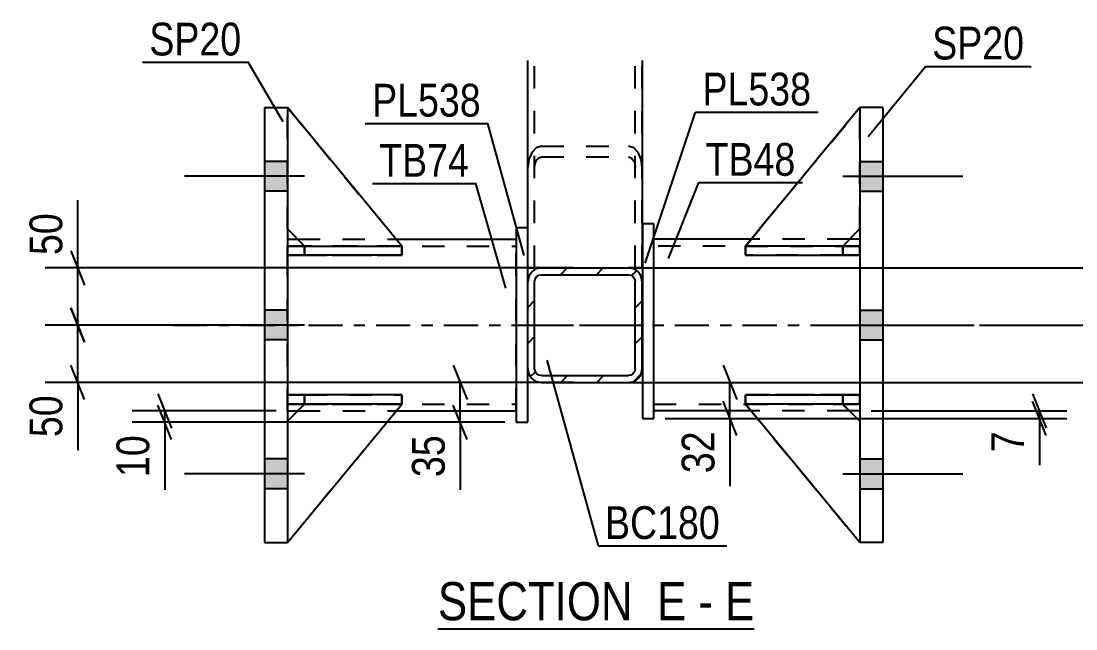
# Model space of a CAD drawing. Header units: millimetres. Extents: x 0 to 841, y 0 to 594.
# Drawn here: x 161.7 to 253.9, y 151.5 to 204.6 of the extents above; entities that cross this region are included whole.
import ezdxf

# ---------------------------------------------------------------- set-up
doc = ezdxf.new("R2010")
doc.units = ezdxf.units.MM
doc.linetypes.add('DXK_LINE_DOT2', pattern=[3.9198, 1.9599, -1.9599])
doc.linetypes.add('DXK_LINE_DOT3', pattern=[5.9187, 2.979, -0.9799, 0.9799, -0.9799])
doc.styles.add('Arial Narrow', font='ARIALN.TTF', dxfattribs={"height": 0.2})

# ---------------------------------------------------------------- blocks, each defined once
blk = doc.blocks.new('Unknown-318894869-15 - 6559')
at = {"color": 6, "linetype": 'Continuous'}
blk.add_line((198.128, 151.481), (225.774, 151.481), dxfattribs=at)
at = {"color": 0, "linetype": 'Continuous'}
for points in [[(216.236, 152.231), (216.236, 155.731), (198.128, 155.731), (198.128, 152.231)], [(219.843, 152.231), (219.843, 155.731), (217.286, 155.731), (217.286, 152.231)], [(222.168, 152.231), (222.168, 155.731), (220.893, 155.731), (220.893, 152.231)], [(225.774, 152.231), (225.774, 155.731), (223.218, 155.731), (223.218, 152.231)]]:
    blk.add_wipeout(points, dxfattribs=at)
at = {"color": 7, "linetype": 'Continuous', "style": 'Arial Narrow'}
for s, height, p in [('SECTION ', 3.3405, (198.128, 152.231)), ('E', 3.34, (217.286, 152.231)), ('E', 3.34, (223.218, 152.231)), ('-', 3.34, (220.893, 152.231))]:
    blk.add_text(s, height=height, dxfattribs=at).set_placement(p)
blk = doc.blocks.new('Part-318894869-6729 - 6559')
at = {"color": 2, "linetype": 'Continuous'}
for p, q in [((184.975, 184.127), (184.975, 184.927)), ((184.975, 184.927), (193.728, 184.927)), ((194.975, 184.927), (194.967, 184.927)), ((194.975, 184.127), (194.975, 184.927)), ((194.975, 184.127), (184.975, 184.127)), ((184.975, 184.127), (184.975, 184.127))]:
    blk.add_line(p, q, dxfattribs=at)
at = {"color": 7, "linetype": 'DXK_LINE_DOT2'}
for p, q in [((186.475, 184.927), (184.975, 184.927)), ((186.475, 184.127), (186.475, 184.927)), ((186.475, 184.927), (194.967, 184.927)), ((184.975, 184.127), (186.475, 184.127)), ((186.475, 184.127), (194.975, 184.127))]:
    blk.add_line(p, q, dxfattribs=at)
blk = doc.blocks.new('Part-318894869-6736 - 6559')
at = {"color": 7, "linetype": 'DXK_LINE_DOT2'}
for p, q in [((186.475, 171.117), (184.975, 169.617)), ((184.975, 159.027), (194.975, 171.117)), ((184.975, 169.617), (186.475, 171.117)), ((184.975, 159.027), (194.975, 171.117)), ((194.975, 171.117), (186.475, 171.117)), ((186.475, 171.117), (186.475, 171.117)), ((186.475, 171.117), (194.975, 171.117)), ((194.975, 171.117), (194.975, 171.117)), ((184.975, 169.617), (184.975, 159.027))]:
    blk.add_line(p, q, dxfattribs=at)
blk = doc.blocks.new('Part-318894869-6580 - 6559')
at = {"linetype": 'Continuous'}
h = blk.add_hatch(dxfattribs=at)
h.set_pattern_fill('', scale=0.7, style=0, pattern_type=0)
h.set_pattern_definition([(45, (215.235, 173.1056), (-1.57154, 1.57154), [])])
h.paths.add_polyline_path([(214.776, 173.014), (215.235, 173.106), (215.624, 173.366), (215.885, 173.755), (215.976, 174.214), (215.976, 181.814), (215.885, 182.274), (215.624, 182.663), (215.235, 182.923), (214.776, 183.014), (207.176, 183.014), (206.717, 182.923), (206.327, 182.663), (206.067, 182.274), (205.976, 181.814), (205.976, 174.214), (206.067, 173.755), (206.327, 173.366), (206.717, 173.106), (207.176, 173.014)])
h.paths.add_polyline_path([(207.176, 173.614), (206.946, 173.66), (206.752, 173.79), (206.622, 173.985), (206.576, 174.214), (206.576, 181.814), (206.622, 182.044), (206.752, 182.239), (206.946, 182.369), (207.176, 182.414), (214.776, 182.414), (215.005, 182.369), (215.2, 182.239), (215.33, 182.044), (215.376, 181.814), (215.376, 174.214), (215.33, 173.985), (215.2, 173.79), (215.005, 173.66), (214.776, 173.614)])
at = {"color": 2, "linetype": 'Continuous'}
for p, q in [((207.176, 183.014), (206.717, 182.923)), ((207.176, 183.014), (214.776, 183.014)), ((215.235, 182.923), (214.776, 183.014)), ((206.067, 182.274), (205.976, 181.814)), ((205.976, 174.214), (205.976, 181.814)), ((206.576, 181.814), (206.622, 182.044)), ((206.576, 174.214), (206.576, 181.814)), ((206.622, 182.044), (206.752, 182.239)), ((206.752, 182.239), (206.946, 182.369)), ((206.946, 182.369), (207.176, 182.414)), ((207.176, 182.414), (214.776, 182.414)), ((214.776, 182.414), (215.005, 182.369)), ((215.005, 182.369), (215.2, 182.239)), ((215.2, 182.239), (215.33, 182.044)), ((215.33, 182.044), (215.376, 181.814)), ((215.376, 174.214), (215.376, 181.814)), ((215.976, 181.814), (215.885, 182.274)), ((215.976, 174.214), (215.976, 181.814)), ((205.976, 174.214), (206.067, 173.755)), ((206.622, 173.985), (206.576, 174.214)), ((206.752, 173.79), (206.622, 173.985)), ((206.946, 173.66), (206.752, 173.79)), ((207.176, 173.614), (206.946, 173.66)), ((207.176, 173.614), (214.776, 173.614)), ((215.005, 173.66), (214.776, 173.614)), ((215.2, 173.79), (215.005, 173.66)), ((215.33, 173.985), (215.2, 173.79)), ((215.376, 174.214), (215.33, 173.985)), ((215.885, 173.755), (215.976, 174.214)), ((206.717, 173.106), (207.176, 173.014)), ((207.176, 173.014), (214.776, 173.014)), ((214.776, 173.014), (215.235, 173.106))]:
    blk.add_line(p, q, dxfattribs=at)
at = {"color": 7, "linetype": 'DXK_LINE_DOT3'}
blk.add_line((210.976, 178.014), (210.976, 178.014), dxfattribs=at)
at = {"color": 2, "linetype": 'Continuous'}
for centre, start, end in [((207.176, 181.814), 112.5, 157.5), ((214.776, 181.814), 22.5, 67.5), ((207.176, 174.214), 202.5, 247.5), ((214.776, 174.214), 292.5, 337.5)]:
    blk.add_arc(centre, 1.2, start, end, dxfattribs=at)
blk = doc.blocks.new('Part-318894869-6564 - 6559')
at = {"color": 7, "linetype": 'DXK_LINE_DOT2'}
for p, q in [((205.976, 183.014), (205.976, 201.137)), ((206.576, 183.014), (206.576, 201.137)), ((215.376, 183.014), (215.376, 201.137)), ((215.976, 183.014), (215.976, 201.137)), ((207.176, 193.641), (206.717, 193.499)), ((207.176, 193.641), (214.776, 193.641)), ((215.235, 193.499), (214.776, 193.641)), ((206.327, 193.096), (206.067, 192.492)), ((206.717, 193.499), (206.327, 193.096)), ((206.946, 192.64), (207.176, 192.711)), ((207.176, 192.711), (214.776, 192.711)), ((214.776, 192.711), (215.005, 192.64)), ((215.624, 193.096), (215.235, 193.499)), ((215.885, 192.492), (215.624, 193.096)), ((206.067, 192.492), (205.976, 191.78)), ((206.576, 191.78), (206.622, 192.136)), ((206.622, 192.136), (206.752, 192.438)), ((206.752, 192.438), (206.946, 192.64)), ((215.005, 192.64), (215.2, 192.438)), ((215.2, 192.438), (215.33, 192.136)), ((215.33, 192.136), (215.376, 191.78)), ((215.976, 191.78), (215.885, 192.492)), ((205.976, 183.014), (215.976, 183.014))]:
    blk.add_line(p, q, dxfattribs=at)
blk = doc.blocks.new('Part-318894869-6589 - 6559')
at = {"color": 2, "linetype": 'Continuous'}
for p, q in [((225.501, 185.524), (217, 185.524)), ((235, 185.524), (234.107, 185.524)), ((225.49, 170.524), (217, 170.524)), ((235, 170.524), (234.092, 170.524))]:
    blk.add_line(p, q, dxfattribs=at)
at = {"color": 7, "linetype": 'DXK_LINE_DOT2'}
for p, q in [((217, 170.524), (217, 185.524)), ((234.107, 185.524), (225.501, 185.524)), ((235, 185.524), (235, 170.524)), ((235, 184.924), (217, 184.924)), ((217, 171.124), (235, 171.124)), ((234.092, 170.524), (225.49, 170.524))]:
    blk.add_line(p, q, dxfattribs=at)
at = {"color": 7, "linetype": 'DXK_LINE_DOT3'}
blk.add_line((207, 178.024), (245, 178.024), dxfattribs=at)
blk = doc.blocks.new('Part-318894869-6565 - 6559')
at = {"color": 2, "linetype": 'Continuous'}
for p, q in [((205.976, 186.527), (205.976, 201.137)), ((215.976, 201.137), (215.976, 183.014)), ((205.976, 183.014), (207.176, 183.014)), ((215.885, 183.014), (214.776, 183.014)), ((215.976, 183.014), (215.885, 183.014))]:
    blk.add_line(p, q, dxfattribs=at)
at = {"color": 7, "linetype": 'DXK_LINE_DOT2'}
for p, q in [((206.576, 183.014), (206.576, 201.137)), ((215.376, 183.014), (215.376, 201.137)), ((205.976, 183.014), (205.976, 186.527)), ((206.622, 183.014), (206.576, 183.014)), ((206.576, 183.014), (206.622, 183.014)), ((206.717, 183.014), (206.622, 183.014)), ((206.622, 183.014), (206.717, 183.014)), ((206.717, 183.014), (206.752, 183.014)), ((207.176, 183.014), (214.776, 183.014)), ((215.2, 183.014), (215.235, 183.014)), ((215.235, 183.014), (215.33, 183.014)), ((215.33, 183.014), (215.376, 183.014))]:
    blk.add_line(p, q, dxfattribs=at)
blk = doc.blocks.new('Part-318894869-6594 - 6559')
at = {"color": 2, "linetype": 'Continuous'}
for p, q in [((217, 186.863), (216, 186.863)), ((216, 186.863), (216, 169.863)), ((217, 169.863), (217, 186.863)), ((216, 169.863), (217, 169.863))]:
    blk.add_line(p, q, dxfattribs=at)
blk = doc.blocks.new('Part-318894869-6734 - 6559')
at = {"color": 7, "linetype": 'DXK_LINE_DOT2'}
for p, q in [((184.975, 186.417), (184.975, 197.027)), ((184.975, 197.027), (194.975, 184.917)), ((184.975, 197.027), (194.975, 184.917)), ((186.475, 184.917), (184.975, 186.417)), ((186.475, 184.917), (184.975, 186.417)), ((194.975, 184.917), (186.475, 184.917)), ((186.475, 184.917), (186.475, 184.917)), ((186.475, 184.917), (194.975, 184.917)), ((194.975, 184.917), (194.975, 184.917))]:
    blk.add_line(p, q, dxfattribs=at)
blk = doc.blocks.new('Part-318894869-6599 - 6559')
at = {"color": 2, "linetype": 'Continuous'}
for p, q in [((205.976, 186.527), (204.976, 186.527)), ((204.976, 186.527), (204.976, 169.527)), ((205.976, 181.814), (205.976, 186.527)), ((205.976, 169.527), (205.976, 174.215)), ((204.976, 169.527), (205.976, 169.527))]:
    blk.add_line(p, q, dxfattribs=at)
at = {"color": 7, "linetype": 'DXK_LINE_DOT2'}
blk.add_line((205.976, 174.215), (205.976, 181.814), dxfattribs=at)
blk = doc.blocks.new('Part-318894869-6604 - 6559')
at = {"color": 2, "linetype": 'Continuous'}
for p, q in [((184.976, 185.524), (185.868, 185.524)), ((194.474, 185.524), (204.976, 185.524)), ((184.976, 170.524), (185.883, 170.524)), ((194.486, 170.524), (204.976, 170.524))]:
    blk.add_line(p, q, dxfattribs=at)
at = {"color": 7, "linetype": 'DXK_LINE_DOT2'}
for p, q in [((184.976, 170.524), (184.976, 185.524)), ((185.868, 185.524), (194.474, 185.524)), ((204.976, 170.524), (204.976, 185.524)), ((184.976, 184.924), (204.976, 184.924)), ((184.976, 171.124), (204.976, 171.124)), ((185.883, 170.524), (194.486, 170.524))]:
    blk.add_line(p, q, dxfattribs=at)
at = {"color": 7, "linetype": 'DXK_LINE_DOT3'}
blk.add_line((174.976, 178.024), (214.976, 178.024), dxfattribs=at)
blk = doc.blocks.new('Part-318894869-6605 - 6559')
at = {"color": 7, "linetype": 'DXK_LINE_DOT2'}
for p, q in [((225, 171.117), (233.5, 171.117)), ((235, 159.027), (225, 171.117)), ((225, 171.117), (225, 171.117)), ((233.5, 171.117), (225, 171.117)), ((225, 171.117), (235, 159.027)), ((233.5, 171.117), (235, 169.617)), ((233.5, 171.117), (233.5, 171.117)), ((235, 169.617), (233.5, 171.117)), ((235, 169.617), (235, 159.027))]:
    blk.add_line(p, q, dxfattribs=at)
blk = doc.blocks.new('Part-318894869-6723 - 6559')
at = {"color": 2, "linetype": 'Continuous'}
for p, q in [((182.976, 197.024), (184.976, 197.024)), ((182.976, 197.024), (182.976, 159.024)), ((184.976, 197.024), (184.976, 159.024)), ((182.976, 159.024), (184.976, 159.024))]:
    blk.add_line(p, q, dxfattribs=at)
blk = doc.blocks.new('Part-318894869-6606 - 6559')
at = {"color": 2, "linetype": 'Continuous'}
for p, q in [((225, 171.117), (225, 171.117)), ((233.5, 171.117), (225, 171.117)), ((235, 159.027), (225, 171.117)), ((233.5, 171.117), (233.5, 171.117)), ((233.5, 171.117), (235, 169.617))]:
    blk.add_line(p, q, dxfattribs=at)
at = {"color": 7, "linetype": 'DXK_LINE_DOT2'}
for p, q in [((225, 171.117), (233.5, 171.117)), ((235, 159.027), (225, 171.117)), ((233.5, 171.117), (235, 169.617)), ((235, 169.617), (235, 159.027))]:
    blk.add_line(p, q, dxfattribs=at)
blk = doc.blocks.new('Part-318894869-6730 - 6559')
at = {"color": 2, "linetype": 'Continuous'}
for p, q in [((184.975, 171.127), (184.975, 171.927)), ((194.975, 171.927), (184.975, 171.927)), ((194.975, 171.127), (194.975, 171.927)), ((194.975, 171.127), (184.975, 171.127)), ((184.975, 171.127), (184.975, 171.127))]:
    blk.add_line(p, q, dxfattribs=at)
at = {"color": 7, "linetype": 'DXK_LINE_DOT2'}
for p, q in [((186.475, 171.927), (184.975, 171.927)), ((186.475, 171.127), (186.475, 171.927)), ((194.975, 171.927), (186.475, 171.927)), ((184.975, 171.127), (186.475, 171.127)), ((186.475, 171.127), (194.975, 171.127))]:
    blk.add_line(p, q, dxfattribs=at)
blk = doc.blocks.new('Part-318894869-6607 - 6559')
at = {"color": 7, "linetype": 'DXK_LINE_DOT2'}
for p, q in [((235, 197.027), (225, 184.917)), ((225, 184.917), (235, 197.027)), ((235, 186.417), (235, 197.027)), ((233.5, 184.917), (235, 186.417)), ((233.5, 184.917), (235, 186.417)), ((225, 184.917), (233.5, 184.917)), ((225, 184.917), (225, 184.917)), ((233.5, 184.917), (225, 184.917)), ((233.5, 184.917), (233.5, 184.917))]:
    blk.add_line(p, q, dxfattribs=at)
blk = doc.blocks.new('Part-318894869-6608 - 6559')
at = {"color": 2, "linetype": 'Continuous'}
for p, q in [((235, 197.027), (225, 184.917)), ((235, 197.024), (235, 197.027)), ((235, 197.027), (235, 197.027)), ((233.51, 184.927), (235, 186.417)), ((226.248, 184.917), (225, 184.917)), ((225, 184.917), (225, 184.917))]:
    blk.add_line(p, q, dxfattribs=at)
at = {"color": 7, "linetype": 'DXK_LINE_DOT2'}
for p, q in [((235, 197.027), (225, 184.917)), ((235, 186.417), (235, 197.024)), ((233.5, 184.917), (235, 186.417)), ((233.5, 184.917), (225, 184.917)), ((233.5, 184.917), (226.248, 184.917)), ((233.5, 184.917), (233.51, 184.927)), ((233.5, 184.917), (233.5, 184.917))]:
    blk.add_line(p, q, dxfattribs=at)
blk = doc.blocks.new('Part-318894869-6609 - 6559')
at = {"color": 7, "linetype": 'DXK_LINE_DOT2'}
for p, q in [((225, 171.127), (225, 171.927)), ((225, 171.927), (233.5, 171.927)), ((235, 171.927), (225, 171.927)), ((233.5, 171.127), (233.5, 171.927)), ((233.5, 171.927), (235, 171.927)), ((235, 171.127), (235, 171.927)), ((235, 171.127), (235, 171.927)), ((235, 171.927), (235, 171.927)), ((233.5, 171.127), (225, 171.127)), ((225, 171.127), (235, 171.127)), ((235, 171.127), (233.5, 171.127)), ((235, 171.127), (235, 171.127))]:
    blk.add_line(p, q, dxfattribs=at)
blk = doc.blocks.new('Part-318894869-6610 - 6559')
at = {"color": 7, "linetype": 'DXK_LINE_DOT2'}
for p, q in [((225, 184.127), (225, 184.927)), ((225, 184.927), (233.5, 184.927)), ((235, 184.927), (225, 184.927)), ((233.5, 184.127), (233.5, 184.927)), ((233.5, 184.927), (235, 184.927)), ((235, 184.127), (235, 184.927)), ((235, 184.127), (235, 184.927)), ((235, 184.927), (235, 184.927)), ((233.5, 184.127), (225, 184.127)), ((225, 184.127), (235, 184.127)), ((235, 184.127), (233.5, 184.127)), ((235, 184.127), (235, 184.127))]:
    blk.add_line(p, q, dxfattribs=at)
blk = doc.blocks.new('Part-318894869-6611 - 6559')
at = {"color": 2, "linetype": 'Continuous'}
for p, q in [((225, 171.927), (235, 171.927)), ((225, 171.927), (225, 171.127)), ((235, 171.927), (235, 171.927)), ((235, 171.127), (235, 171.927)), ((235, 171.127), (225, 171.127))]:
    blk.add_line(p, q, dxfattribs=at)
at = {"color": 7, "linetype": 'DXK_LINE_DOT2'}
for p, q in [((233.5, 171.927), (225, 171.927)), ((235, 171.927), (233.5, 171.927)), ((233.5, 171.927), (233.5, 171.127)), ((235, 171.927), (235, 171.927)), ((225, 171.127), (233.5, 171.127)), ((233.5, 171.127), (235, 171.127))]:
    blk.add_line(p, q, dxfattribs=at)
blk = doc.blocks.new('Bolt-318894869-6635 - 6559')
at = {"linetype": 'Continuous'}
for points in [[(237, 189.724), (237, 192.324), (235, 192.324), (235, 189.724)], [(237, 189.724), (237, 192.324), (235, 192.324), (235, 189.724)], [(237, 189.724), (237, 192.324), (235, 192.324), (235, 189.724)], [(237, 176.724), (237, 179.324), (235, 179.324), (235, 176.724)], [(237, 176.724), (237, 179.324), (235, 179.324), (235, 176.724)], [(237, 163.724), (237, 166.324), (235, 166.324), (235, 163.724)], [(237, 163.724), (237, 166.324), (235, 166.324), (235, 163.724)], [(237, 163.724), (237, 166.324), (235, 166.324), (235, 163.724)]]:
    blk.add_hatch(color=1, dxfattribs=at).paths.add_polyline_path(points)
at = {"color": 1, "linetype": 'Continuous'}
for p, q in [((235, 192.324), (237, 192.324)), ((235, 192.324), (237, 192.324)), ((235, 192.324), (237, 192.324)), ((233.5, 191.024), (244, 191.024)), ((233.5, 191.024), (244, 191.024)), ((233.5, 191.024), (244, 191.024)), ((235, 189.724), (237, 189.724)), ((235, 189.724), (237, 189.724)), ((235, 189.724), (237, 189.724)), ((235, 179.324), (237, 179.324)), ((235, 179.324), (237, 179.324)), ((233.5, 178.024), (244, 178.024)), ((233.5, 178.024), (244, 178.024)), ((235, 176.724), (237, 176.724)), ((235, 176.724), (237, 176.724)), ((235, 166.324), (237, 166.324)), ((235, 166.324), (237, 166.324)), ((235, 166.324), (237, 166.324)), ((233.5, 165.024), (244, 165.024)), ((233.5, 165.024), (244, 165.024)), ((233.5, 165.024), (244, 165.024)), ((235, 163.724), (237, 163.724)), ((235, 163.724), (237, 163.724)), ((235, 163.724), (237, 163.724))]:
    blk.add_line(p, q, dxfattribs=at)
blk = doc.blocks.new('Bolt-318894869-6636 - 6559')
at = {"linetype": 'Continuous'}
for points in [[(184.976, 189.724), (184.976, 192.324), (182.976, 192.324), (182.976, 189.724)], [(184.976, 189.724), (184.976, 192.324), (182.976, 192.324), (182.976, 189.724)], [(184.976, 189.724), (184.976, 192.324), (182.976, 192.324), (182.976, 189.724)], [(184.976, 176.724), (184.976, 179.324), (182.976, 179.324), (182.976, 176.724)], [(184.976, 176.724), (184.976, 179.324), (182.976, 179.324), (182.976, 176.724)], [(184.976, 163.724), (184.976, 166.324), (182.976, 166.324), (182.976, 163.724)], [(184.976, 163.724), (184.976, 166.324), (182.976, 166.324), (182.976, 163.724)], [(184.976, 163.724), (184.976, 166.324), (182.976, 166.324), (182.976, 163.724)]]:
    blk.add_hatch(color=1, dxfattribs=at).paths.add_polyline_path(points)
at = {"color": 1, "linetype": 'Continuous'}
for p, q in [((184.976, 192.324), (182.976, 192.324)), ((184.976, 192.324), (182.976, 192.324)), ((184.976, 192.324), (182.976, 192.324)), ((186.476, 191.024), (175.976, 191.024)), ((186.476, 191.024), (175.976, 191.024)), ((186.476, 191.024), (175.976, 191.024)), ((184.976, 189.724), (182.976, 189.724)), ((184.976, 189.724), (182.976, 189.724)), ((184.976, 189.724), (182.976, 189.724)), ((184.976, 179.324), (182.976, 179.324)), ((184.976, 179.324), (182.976, 179.324)), ((186.476, 178.024), (175.976, 178.024)), ((186.476, 178.024), (175.976, 178.024)), ((184.976, 176.724), (182.976, 176.724)), ((184.976, 176.724), (182.976, 176.724)), ((184.976, 166.324), (182.976, 166.324)), ((184.976, 166.324), (182.976, 166.324)), ((184.976, 166.324), (182.976, 166.324)), ((186.476, 165.024), (175.976, 165.024)), ((186.476, 165.024), (175.976, 165.024)), ((186.476, 165.024), (175.976, 165.024)), ((184.976, 163.724), (182.976, 163.724)), ((184.976, 163.724), (182.976, 163.724)), ((184.976, 163.724), (182.976, 163.724))]:
    blk.add_line(p, q, dxfattribs=at)
blk = doc.blocks.new('Part-318894869-6728 - 6559')
at = {"color": 2, "linetype": 'Continuous'}
for p, q in [((237, 197.024), (235, 197.024)), ((235, 197.024), (235, 159.024)), ((237, 197.024), (237, 159.024)), ((237, 159.024), (235, 159.024))]:
    blk.add_line(p, q, dxfattribs=at)
blk = doc.blocks.new('Part-318894869-6731 - 6559')
at = {"color": 7, "linetype": 'DXK_LINE_DOT2'}
for p, q in [((184.975, 184.927), (186.475, 184.927)), ((194.742, 184.927), (184.975, 184.927)), ((184.975, 184.927), (184.975, 184.927)), ((184.975, 184.927), (184.975, 184.127)), ((184.975, 184.927), (184.975, 184.127)), ((186.475, 184.927), (194.975, 184.927)), ((186.475, 184.927), (186.475, 184.127)), ((194.975, 184.927), (194.975, 184.127)), ((186.475, 184.127), (184.975, 184.127)), ((184.975, 184.127), (194.975, 184.127)), ((184.975, 184.127), (184.975, 184.127)), ((194.975, 184.127), (186.475, 184.127))]:
    blk.add_line(p, q, dxfattribs=at)
blk = doc.blocks.new('Part-318894869-6732 - 6559')
at = {"color": 7, "linetype": 'DXK_LINE_DOT2'}
for p, q in [((184.975, 171.927), (186.475, 171.927)), ((194.975, 171.927), (184.975, 171.927)), ((184.975, 171.927), (184.975, 171.927)), ((184.975, 171.927), (184.975, 171.127)), ((184.975, 171.927), (184.975, 171.127)), ((186.475, 171.927), (194.975, 171.927)), ((186.475, 171.927), (186.475, 171.127)), ((194.975, 171.927), (194.975, 171.127)), ((186.475, 171.127), (184.975, 171.127)), ((184.975, 171.127), (194.975, 171.127)), ((184.975, 171.127), (184.975, 171.127)), ((194.975, 171.127), (186.475, 171.127))]:
    blk.add_line(p, q, dxfattribs=at)
blk = doc.blocks.new('Part-318894869-6733 - 6559')
at = {"color": 2, "linetype": 'Continuous'}
for p, q in [((184.975, 197.027), (184.975, 197.027)), ((184.975, 197.027), (184.975, 197.024)), ((194.975, 184.917), (184.975, 197.027)), ((186.465, 184.927), (184.975, 186.417)), ((193.728, 184.917), (194.975, 184.917)), ((194.975, 184.917), (194.975, 184.917))]:
    blk.add_line(p, q, dxfattribs=at)
at = {"color": 7, "linetype": 'DXK_LINE_DOT2'}
for p, q in [((184.975, 197.027), (194.975, 184.917)), ((184.975, 186.417), (184.975, 197.024)), ((186.475, 184.917), (184.975, 186.417)), ((186.475, 184.917), (186.465, 184.927)), ((194.975, 184.917), (186.475, 184.917)), ((186.475, 184.917), (186.475, 184.917)), ((186.475, 184.917), (193.728, 184.917))]:
    blk.add_line(p, q, dxfattribs=at)
blk = doc.blocks.new('Part-318894869-6735 - 6559')
at = {"color": 2, "linetype": 'Continuous'}
for p, q in [((186.475, 171.117), (184.975, 169.617)), ((184.975, 159.027), (194.975, 171.117)), ((194.975, 171.117), (186.475, 171.117)), ((186.475, 171.117), (186.475, 171.117)), ((194.975, 171.117), (194.975, 171.117))]:
    blk.add_line(p, q, dxfattribs=at)
at = {"color": 7, "linetype": 'DXK_LINE_DOT2'}
for p, q in [((184.975, 169.617), (186.475, 171.117)), ((184.975, 159.027), (194.975, 171.117)), ((186.475, 171.117), (194.975, 171.117)), ((184.975, 169.617), (184.975, 159.027))]:
    blk.add_line(p, q, dxfattribs=at)
blk = doc.blocks.new('Part-318894869-6737 - 6559')
at = {"color": 2, "linetype": 'Continuous'}
for p, q in [((225.008, 184.927), (225, 184.927)), ((225, 184.927), (225, 184.127)), ((235, 184.927), (226.248, 184.927)), ((235, 184.927), (235, 184.927)), ((235, 184.927), (235, 184.127)), ((225, 184.127), (235, 184.127))]:
    blk.add_line(p, q, dxfattribs=at)
at = {"color": 7, "linetype": 'DXK_LINE_DOT2'}
for p, q in [((226.248, 184.927), (225.008, 184.927)), ((233.5, 184.927), (225.008, 184.927)), ((233.5, 184.927), (235, 184.927)), ((233.5, 184.927), (233.5, 184.127)), ((235, 184.927), (235, 184.927)), ((225, 184.127), (233.5, 184.127)), ((233.5, 184.127), (235, 184.127))]:
    blk.add_line(p, q, dxfattribs=at)
blk = doc.blocks.new('StraightDimension-318894869-6800 - 6559')
at = {"color": 7, "linetype": 'Continuous'}
for p, q in [((166.046, 179.522), (167.246, 176.522)), ((177.016, 178.022), (163.796, 178.022)), ((166.646, 173.014), (166.646, 178.022)), ((167.246, 171.514), (166.046, 174.514)), ((209.976, 173.014), (163.796, 173.014)), ((166.646, 173.014), (166.646, 167.108)), ((166.646, 173.014), (166.646, 167.108))]:
    blk.add_line(p, q, dxfattribs=at)
at = {"color": 0}
blk.add_wipeout([(165.896, 172.489), (161.696, 172.489), (161.696, 167.633), (165.896, 167.633)], dxfattribs=at)
at = {"color": 3, "style": 'Arial Narrow'}
blk.add_text('50', height=2.8633, rotation=90.00021, dxfattribs=at).set_placement((165.296, 168.233))
blk = doc.blocks.new('StraightDimension-318894869-6791 - 6559')
at = {"color": 7, "linetype": 'Continuous'}
for p, q in [((258.606, 179.522), (259.806, 176.522)), ((245.456, 178.022), (261.606, 178.022)), ((259.206, 173.014), (259.206, 178.022)), ((259.806, 171.514), (258.606, 174.514)), ((211.976, 173.014), (261.606, 173.014)), ((259.206, 173.014), (259.206, 167.108)), ((259.206, 173.014), (259.206, 167.108))]:
    blk.add_line(p, q, dxfattribs=at)
at = {"color": 0}
blk.add_wipeout([(258.456, 172.489), (254.256, 172.489), (254.256, 167.633), (258.456, 167.633)], dxfattribs=at)
at = {"color": 3, "style": 'Arial Narrow'}
blk.add_text('50', height=2.8633, rotation=90.00021, dxfattribs=at).set_placement((257.856, 168.233))
blk = doc.blocks.new('StraightDimension-318894869-6750 - 6559')
at = {"color": 7, "linetype": 'Continuous'}
for p, q in [((250.092, 172.024), (251.292, 169.024)), ((251.292, 168.363), (250.092, 171.363)), ((218, 169.863), (253.092, 169.863)), ((236, 170.524), (253.092, 170.524)), ((250.692, 169.863), (250.692, 170.524)), ((250.692, 169.863), (250.692, 165.785)), ((250.692, 169.863), (250.692, 165.785))]:
    blk.add_line(p, q, dxfattribs=at)
at = {"color": 0}
blk.add_wipeout([(249.942, 169.338), (245.742, 169.338), (245.742, 166.31), (249.942, 166.31)], dxfattribs=at)
at = {"color": 3, "style": 'Arial Narrow'}
blk.add_text('7', height=2.863, rotation=90.00021, dxfattribs=at).set_placement((249.342, 166.91))
blk = doc.blocks.new('StraightDimension-318894869-6783 - 6559')
at = {"color": 7, "linetype": 'Continuous'}
for p, q in [((259.206, 183.014), (259.206, 188.921)), ((259.206, 183.014), (259.206, 188.921)), ((258.606, 184.514), (259.806, 181.514)), ((211.976, 183.014), (261.606, 183.014)), ((259.206, 178.022), (259.206, 183.014)), ((259.806, 176.522), (258.606, 179.522)), ((245.456, 178.022), (261.606, 178.022))]:
    blk.add_line(p, q, dxfattribs=at)
at = {"color": 0}
blk.add_wipeout([(258.456, 188.396), (254.256, 188.396), (254.256, 183.539), (258.456, 183.539)], dxfattribs=at)
at = {"color": 3, "style": 'Arial Narrow'}
blk.add_text('50', height=2.8633, rotation=90.00021, dxfattribs=at).set_placement((257.856, 184.139))
blk = doc.blocks.new('StraightDimension-318894869-6739 - 6559')
at = {"color": 7, "linetype": 'Continuous'}
for p, q in [((173.647, 172.024), (174.847, 169.024)), ((174.847, 168.027), (173.647, 171.027)), ((183.976, 170.524), (171.397, 170.524)), ((174.247, 169.527), (174.247, 170.524)), ((203.976, 169.527), (171.397, 169.527)), ((174.247, 169.527), (174.247, 163.621)), ((174.247, 169.527), (174.247, 163.621))]:
    blk.add_line(p, q, dxfattribs=at)
at = {"color": 0}
blk.add_wipeout([(173.496, 169.002), (169.296, 169.002), (169.297, 164.146), (173.497, 164.146)], dxfattribs=at)
at = {"color": 3, "style": 'Arial Narrow'}
blk.add_text('10', height=2.8633, rotation=90.00021, dxfattribs=at).set_placement((172.897, 164.746))
blk = doc.blocks.new('StraightDimension-318894869-6761 - 6559')
at = {"color": 7, "linetype": 'Continuous'}
for p, q in [((223.042, 174.514), (224.242, 171.514)), ((211.976, 173.014), (226.042, 173.014)), ((223.642, 169.863), (223.642, 173.014)), ((224.242, 168.363), (223.042, 171.363)), ((218, 169.863), (226.042, 169.863)), ((223.642, 169.863), (223.642, 163.957)), ((223.642, 169.863), (223.642, 163.957))]:
    blk.add_line(p, q, dxfattribs=at)
at = {"color": 0}
blk.add_wipeout([(222.892, 169.338), (218.692, 169.338), (218.692, 164.482), (222.892, 164.482)], dxfattribs=at)
at = {"color": 3, "style": 'Arial Narrow'}
blk.add_text('32', height=2.8633, rotation=90.00021, dxfattribs=at).set_placement((222.292, 165.082))
blk = doc.blocks.new('StraightDimension-318894869-6772 - 6559')
at = {"color": 7, "linetype": 'Continuous'}
for p, q in [((199.469, 174.514), (200.669, 171.514)), ((209.976, 173.014), (197.219, 173.014)), ((200.069, 169.527), (200.069, 173.014)), ((200.669, 168.027), (199.469, 171.027)), ((203.976, 169.527), (197.219, 169.527)), ((200.069, 169.527), (200.069, 163.621)), ((200.069, 169.527), (200.069, 163.621))]:
    blk.add_line(p, q, dxfattribs=at)
at = {"color": 0}
blk.add_wipeout([(199.319, 169.002), (195.119, 169.002), (195.119, 164.146), (199.319, 164.146)], dxfattribs=at)
at = {"color": 3, "style": 'Arial Narrow'}
blk.add_text('35', height=2.8633, rotation=90.00021, dxfattribs=at).set_placement((198.719, 164.746))
blk = doc.blocks.new('StraightDimension-318894869-6808 - 6559')
at = {"color": 7, "linetype": 'Continuous'}
for p, q in [((166.646, 183.014), (166.646, 188.921)), ((166.646, 183.014), (166.646, 188.921)), ((166.046, 184.514), (167.246, 181.514)), ((209.976, 183.014), (163.796, 183.014)), ((166.646, 178.022), (166.646, 183.014)), ((167.246, 176.522), (166.046, 179.522)), ((177.016, 178.022), (163.796, 178.022))]:
    blk.add_line(p, q, dxfattribs=at)
at = {"color": 0}
blk.add_wipeout([(165.896, 188.396), (161.696, 188.396), (161.696, 183.539), (165.896, 183.539)], dxfattribs=at)
at = {"color": 3, "style": 'Arial Narrow'}
blk.add_text('50', height=2.8633, rotation=90.00021, dxfattribs=at).set_placement((165.296, 184.139))
blk = doc.blocks.new('Mark-318894869-6576 - 6559')
at = {"color": 30, "linetype": 'Continuous'}
for p, q in [((207.648, 174.953), (212.13, 158.731)), ((212.13, 158.731), (223.379, 158.731))]:
    blk.add_line(p, q, dxfattribs=at)
at = {"color": 0}
blk.add_wipeout([(222.779, 159.331), (222.779, 162.331), (212.73, 162.331), (212.73, 159.331)], dxfattribs=at)
blk.add_wipeout([(222.779, 159.331), (222.779, 162.331), (212.73, 162.331), (212.73, 159.331)], dxfattribs=at)
at = {"color": 3, "style": 'Arial Narrow'}
blk.add_text('BC180', height=2.8633, dxfattribs=at).set_placement((212.73, 159.331))
blk = doc.blocks.new('Mark-318894869-6585 - 6559')
at = {"color": 30, "linetype": 'Continuous'}
for p, q in [((218.272, 183.839), (220.921, 190.467)), ((220.921, 190.467), (229.976, 190.467))]:
    blk.add_line(p, q, dxfattribs=at)
at = {"color": 0}
blk.add_wipeout([(229.376, 191.067), (229.376, 194.067), (221.521, 194.067), (221.521, 191.067)], dxfattribs=at)
blk.add_wipeout([(229.376, 191.067), (229.376, 194.067), (221.521, 194.067), (221.521, 191.067)], dxfattribs=at)
at = {"color": 3, "style": 'Arial Narrow'}
blk.add_text('TB48', height=2.8633, dxfattribs=at).set_placement((221.521, 191.067))
blk = doc.blocks.new('Mark-318894869-6590 - 6559')
at = {"color": 30, "linetype": 'Continuous'}
for p, q in [((216.23, 183.434), (220.648, 196.611)), ((220.648, 196.611), (231.352, 196.611))]:
    blk.add_line(p, q, dxfattribs=at)
at = {"color": 0}
blk.add_wipeout([(230.752, 197.211), (230.752, 200.211), (221.248, 200.211), (221.248, 197.211)], dxfattribs=at)
blk.add_wipeout([(230.752, 197.211), (230.752, 200.211), (221.248, 200.211), (221.248, 197.211)], dxfattribs=at)
at = {"color": 3, "style": 'Arial Narrow'}
blk.add_text('PL538', height=2.8633, dxfattribs=at).set_placement((221.248, 197.211))
blk = doc.blocks.new('Mark-318894869-6595 - 6559')
at = {"color": 30, "linetype": 'Continuous'}
for p in [(191.778, 195.635), (205.669, 184.112)]:
    blk.add_line(p, (202.482, 195.635), dxfattribs=at)
at = {"color": 0}
blk.add_wipeout([(201.882, 196.235), (201.882, 199.235), (192.378, 199.235), (192.378, 196.235)], dxfattribs=at)
blk.add_wipeout([(201.882, 196.235), (201.882, 199.235), (192.378, 199.235), (192.378, 196.235)], dxfattribs=at)
at = {"color": 3, "style": 'Arial Narrow'}
blk.add_text('PL538', height=2.8633, dxfattribs=at).set_placement((192.378, 196.235))
blk = doc.blocks.new('Mark-318894869-6600 - 6559')
at = {"color": 30, "linetype": 'Continuous'}
for p in [(192.394, 190.381), (204.048, 181.261)]:
    blk.add_line(p, (201.448, 190.381), dxfattribs=at)
at = {"color": 0}
blk.add_wipeout([(200.848, 190.981), (200.848, 193.981), (192.994, 193.981), (192.994, 190.981)], dxfattribs=at)
blk.add_wipeout([(200.848, 190.981), (200.848, 193.981), (192.994, 193.981), (192.994, 190.981)], dxfattribs=at)
at = {"color": 3, "style": 'Arial Narrow'}
blk.add_text('TB74', height=2.8633, dxfattribs=at).set_placement((192.994, 190.981))
blk = doc.blocks.new('Mark-318894869-6719 - 6559')
at = {"color": 30, "linetype": 'Continuous'}
for p in [(172.304, 200.978), (184.597, 195.783)]:
    blk.add_line(p, (181.543, 200.978), dxfattribs=at)
at = {"color": 0}
blk.add_wipeout([(180.943, 201.578), (180.943, 204.578), (172.904, 204.578), (172.904, 201.578)], dxfattribs=at)
blk.add_wipeout([(180.943, 201.578), (180.943, 204.578), (172.904, 204.578), (172.904, 201.578)], dxfattribs=at)
at = {"color": 3, "style": 'Arial Narrow'}
blk.add_text('SP20', height=2.8633, dxfattribs=at).set_placement((172.904, 201.578))
blk = doc.blocks.new('Mark-318894869-6724 - 6559')
at = {"color": 30, "linetype": 'Continuous'}
for p, q in [((235.726, 194.499), (240.725, 200.625)), ((240.725, 200.625), (249.964, 200.625))]:
    blk.add_line(p, q, dxfattribs=at)
at = {"color": 0}
blk.add_wipeout([(249.364, 201.225), (249.364, 204.225), (241.325, 204.225), (241.325, 201.225)], dxfattribs=at)
blk.add_wipeout([(249.364, 201.225), (249.364, 204.225), (241.325, 204.225), (241.325, 201.225)], dxfattribs=at)
at = {"color": 3, "style": 'Arial Narrow'}
blk.add_text('SP20', height=2.8633, dxfattribs=at).set_placement((241.325, 201.225))

msp = doc.modelspace()

# ---------------------------------------------------------------- block references
for name in ['Part-318894869-6564 - 6559', 'Part-318894869-6565 - 6559', 'Part-318894869-6723 - 6559', 'Part-318894869-6734 - 6559', 'Part-318894869-6733 - 6559', 'Part-318894869-6607 - 6559', 'Part-318894869-6608 - 6559', 'Part-318894869-6728 - 6559', 'Bolt-318894869-6636 - 6559', 'Bolt-318894869-6635 - 6559', 'Part-318894869-6599 - 6559', 'Part-318894869-6594 - 6559', 'Part-318894869-6604 - 6559', 'Part-318894869-6589 - 6559', 'Part-318894869-6729 - 6559', 'Part-318894869-6731 - 6559', 'Part-318894869-6610 - 6559', 'Part-318894869-6737 - 6559', 'Part-318894869-6580 - 6559', 'Part-318894869-6730 - 6559', 'Part-318894869-6732 - 6559', 'Part-318894869-6609 - 6559', 'Part-318894869-6611 - 6559', 'Part-318894869-6736 - 6559', 'Part-318894869-6735 - 6559', 'Part-318894869-6605 - 6559', 'Part-318894869-6606 - 6559', 'Unknown-318894869-15 - 6559']:
    msp.add_blockref(name, (0, 0))

# ---------------------------------------------------------------- next in the draw order: block references
for name in ['Mark-318894869-6719 - 6559', 'Mark-318894869-6724 - 6559', 'StraightDimension-318894869-6800 - 6559', 'StraightDimension-318894869-6791 - 6559']:
    msp.add_blockref(name, (0, 0))

# ---------------------------------------------------------------- next in the draw order: block references
for name in ['StraightDimension-318894869-6808 - 6559', 'StraightDimension-318894869-6783 - 6559', 'StraightDimension-318894869-6739 - 6559', 'StraightDimension-318894869-6750 - 6559']:
    msp.add_blockref(name, (0, 0))

# ---------------------------------------------------------------- next in the draw order: block references
for name in ['Mark-318894869-6595 - 6559', 'Mark-318894869-6585 - 6559', 'StraightDimension-318894869-6772 - 6559', 'StraightDimension-318894869-6761 - 6559']:
    msp.add_blockref(name, (0, 0))

# ---------------------------------------------------------------- next in the draw order: block references
for name in ['Mark-318894869-6590 - 6559', 'Mark-318894869-6600 - 6559', 'Mark-318894869-6576 - 6559']:
    msp.add_blockref(name, (0, 0))

doc.saveas('drawing.dxf')
